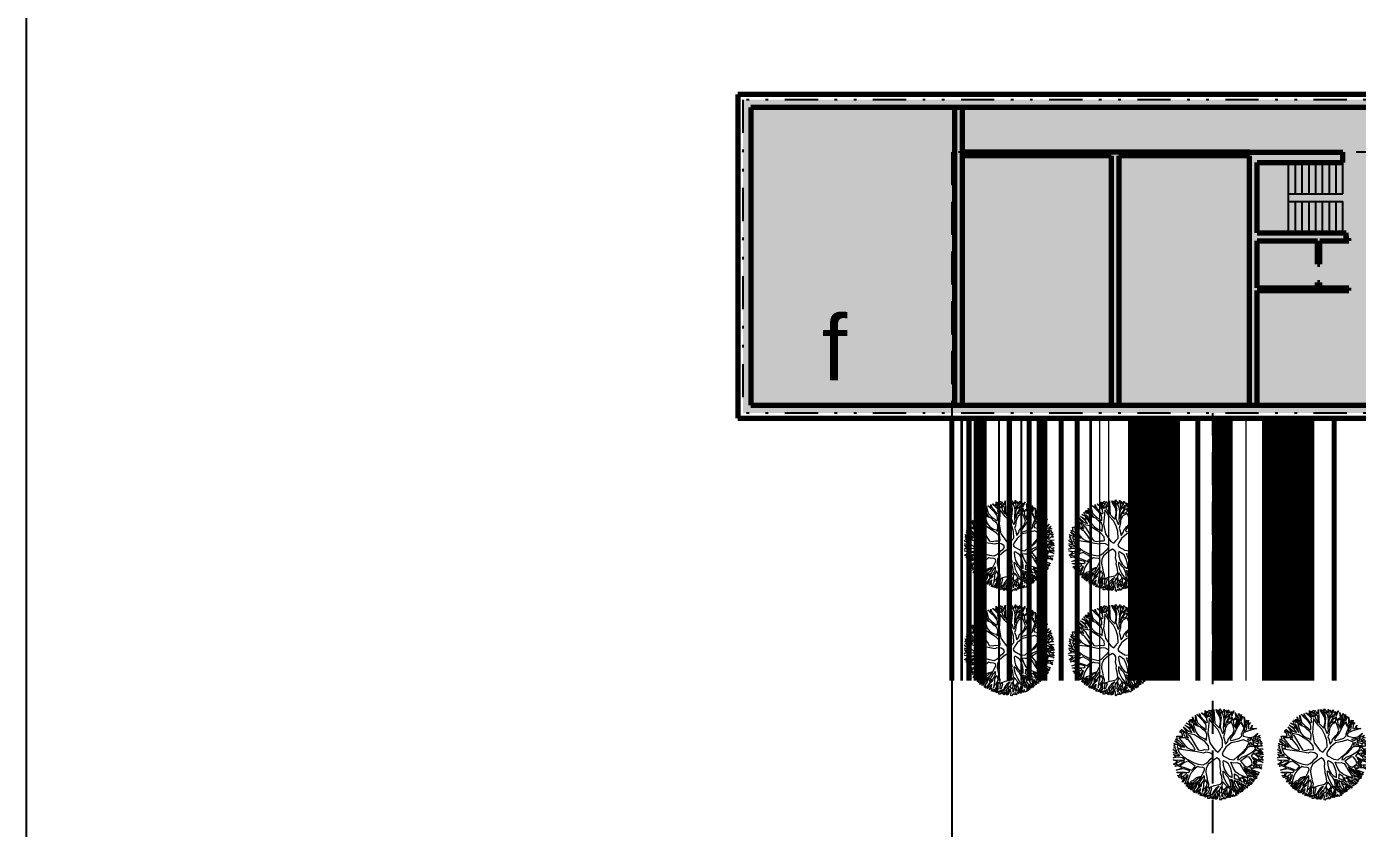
# Model space of a CAD drawing. Header units: metres. Extents: x -664657 to -643449, y -1076720 to -1062383.
# Drawn here: x -643599.4 to -643548.4, y -1071303.1 to -1071272.4 of the extents above; entities that cross this region are included whole.
import ezdxf

# ---------------------------------------------------------------- set-up
doc = ezdxf.new("R2010")
doc.units = ezdxf.units.M
doc.header["$LTSCALE"] = 0.1
doc.linetypes.add('DASHED', pattern=[19.05, 12.7, -6.35])
doc.linetypes.add('DIVIDE', pattern=[31.75, 12.7, -6.35, 0, -6.35, 0, -6.35])
doc.layers.get('0').update_dxf_attribs({"color": 8, "lineweight": 9})
for name, color, linetype in [('AA_THER_KOMUNIKACE', 201, 'Continuous'), ('AA_THER_popis', 6, 'Continuous'), ('AA_THER_slabá', 4, 'Continuous'), ('AA_THER_srafy', 52, 'Continuous'), ('AA_THER_ZELEŇ', 53, 'Continuous'), ('AA_THER_čerchovaná', 84, 'DIVIDE'), ('AA_THER_čárkovaná', 5, 'DASHED')]:
    doc.layers.add(name, color=color, linetype=linetype)
doc.layers.add('AA_THER_silná', color=1, linetype='Continuous', lineweight=70)
doc.layers.add('AA_THER_STAFAZ', color=252, linetype='Continuous', lineweight=0)
doc.styles.get("Standard").update_dxf_attribs({"font": 'arial.ttf', "width": 0.8})

# ---------------------------------------------------------------- blocks, each defined once
blk = doc.blocks.new('A$C0C461CEA')
for p, q in [((-0.108, 0.579), (-0.136, 0.688)), ((-0.136, 0.688), (-0.031, 0.479)), ((-0.062, 0.681), (-0.084, 0.71)), ((-0.084, 0.71), (-0.025, 0.681)), ((0.086, 0.573), (-0.062, 0.681)), ((-0.025, 0.681), (-0.029, 0.73)), ((-0.029, 0.73), (-0.001, 0.656)), ((0.063, 0.606), (-0.009, 0.765)), ((-0.009, 0.765), (0.101, 0.706)), ((0.049, 0.709), (0.1, 0.674)), ((0.071, 0.64), (0.049, 0.709)), ((0.101, 0.706), (0.094, 0.804)), ((0.094, 0.804), (0.195, 0.61)), ((0.1, 0.674), (0.148, 0.626)), ((0.214, 0.725), (0.134, 0.788)), ((0.134, 0.788), (0.212, 0.751)), ((0.191, 0.795), (0.205, 0.826)), ((0.231, 0.749), (0.191, 0.795)), ((0.195, 0.61), (0.214, 0.725)), ((0.205, 0.826), (0.247, 0.779)), ((0.212, 0.751), (0.231, 0.749)), ((0.226, 0.644), (0.236, 0.684)), ((0.236, 0.684), (0.278, 0.625)), ((0.247, 0.779), (0.283, 0.818)), ((0.256, 0.734), (0.28, 0.713)), ((0.257, 0.695), (0.256, 0.734)), ((0.272, 0.676), (0.257, 0.695)), ((0.291, 0.657), (0.272, 0.676)), ((0.283, 0.818), (0.273, 0.766)), ((0.273, 0.766), (0.303, 0.735)), ((0.28, 0.713), (0.29, 0.678)), ((0.29, 0.678), (0.291, 0.657)), ((0.298, 0.594), (0.316, 0.668)), ((0.303, 0.735), (0.335, 0.855)), ((0.316, 0.668), (0.354, 0.641)), ((0.335, 0.855), (0.332, 0.706)), ((0.332, 0.706), (0.398, 0.641)), ((0.448, 0.732), (0.381, 0.832)), ((0.381, 0.832), (0.473, 0.745)), ((0.398, 0.641), (0.448, 0.732)), ((0.471, 0.697), (0.438, 0.663)), ((0.483, 0.777), (0.463, 0.845)), ((0.463, 0.845), (0.503, 0.812)), ((0.482, 0.682), (0.471, 0.697)), ((0.473, 0.745), (0.483, 0.777)), ((0.492, 0.669), (0.482, 0.682)), ((0.49, 0.711), (0.491, 0.762)), ((0.505, 0.682), (0.49, 0.711)), ((0.491, 0.762), (0.519, 0.739)), ((0.503, 0.634), (0.492, 0.669)), ((0.503, 0.812), (0.541, 0.849)), ((0.518, 0.634), (0.505, 0.682)), ((0.519, 0.739), (0.518, 0.634)), ((0.541, 0.849), (0.523, 0.775)), ((0.523, 0.775), (0.552, 0.829)), ((0.544, 0.723), (0.568, 0.689)), ((0.547, 0.66), (0.544, 0.723)), ((0.552, 0.829), (0.55, 0.733)), ((0.55, 0.733), (0.572, 0.716)), ((0.568, 0.689), (0.562, 0.609)), ((0.572, 0.716), (0.592, 0.82)), ((0.592, 0.82), (0.599, 0.69)), ((0.599, 0.69), (0.656, 0.641)), ((0.732, 0.619), (0.623, 0.824)), ((0.623, 0.824), (0.721, 0.691)), ((0.721, 0.691), (0.725, 0.772)), ((0.725, 0.772), (0.739, 0.638)), ((0.739, 0.638), (0.773, 0.691)), ((0.773, 0.691), (0.762, 0.79)), ((0.762, 0.79), (0.78, 0.708)), ((0.78, 0.708), (0.782, 0.71)), ((0.782, 0.71), (0.826, 0.755)), ((0.826, 0.755), (0.807, 0.687)), ((0.807, 0.687), (0.84, 0.599)), ((1.024, 0.679), (0.847, 0.53)), ((0.888, 0.613), (0.897, 0.711)), ((0.897, 0.711), (0.915, 0.627)), ((0.915, 0.627), (1.024, 0.679)), ((-0.436, 0.238), (-0.503, 0.376)), ((-0.503, 0.376), (-0.397, 0.235)), ((-0.394, 0.371), (-0.482, 0.412)), ((-0.482, 0.412), (-0.394, 0.388)), ((-0.394, 0.388), (-0.424, 0.459)), ((-0.424, 0.459), (-0.372, 0.399)), ((-0.256, 0.32), (-0.394, 0.371)), ((-0.386, 0.487), (-0.377, 0.497)), ((-0.28, 0.452), (-0.386, 0.487)), ((-0.377, 0.497), (-0.291, 0.473)), ((-0.372, 0.399), (-0.265, 0.347)), ((-0.291, 0.473), (-0.326, 0.577)), ((-0.326, 0.577), (-0.279, 0.488)), ((-0.256, 0.522), (-0.284, 0.582)), ((-0.284, 0.582), (-0.25, 0.553)), ((-0.209, 0.421), (-0.28, 0.452)), ((-0.279, 0.488), (-0.209, 0.448)), ((-0.265, 0.347), (-0.176, 0.312)), ((-0.207, 0.472), (-0.256, 0.522)), ((-0.25, 0.553), (-0.251, 0.627)), ((-0.251, 0.627), (-0.205, 0.61)), ((-0.215, 0.587), (-0.164, 0.562)), ((-0.208, 0.57), (-0.215, 0.587)), ((-0.212, 0.536), (-0.208, 0.57)), ((-0.186, 0.48), (-0.212, 0.536)), ((-0.209, 0.448), (-0.207, 0.472)), ((-0.194, 0.381), (-0.209, 0.421)), ((-0.205, 0.61), (-0.205, 0.641)), ((-0.205, 0.641), (-0.143, 0.596)), ((-0.162, 0.346), (-0.194, 0.381)), ((-0.163, 0.47), (-0.186, 0.48)), ((-0.176, 0.312), (-0.162, 0.346)), ((-0.164, 0.562), (-0.163, 0.47)), ((-0.157, 0.436), (-0.114, 0.321)), ((-0.081, 0.391), (-0.157, 0.436)), ((-0.143, 0.596), (-0.108, 0.579)), ((-0.134, 0.562), (-0.138, 0.487)), ((-0.138, 0.487), (-0.095, 0.443)), ((-0.111, 0.544), (-0.134, 0.562)), ((-0.084, 0.536), (-0.111, 0.544)), ((-0.095, 0.443), (-0.013, 0.385)), ((-0.05, 0.471), (-0.084, 0.536)), ((0.012, 0.333), (-0.081, 0.391)), ((-0.013, 0.385), (-0.05, 0.471)), ((-0.031, 0.479), (0.019, 0.379)), ((-0.001, 0.656), (0.063, 0.606)), ((0.154, 0.269), (0.012, 0.333)), ((0.019, 0.379), (0.096, 0.349)), ((0.115, 0.58), (0.071, 0.64)), ((0.141, 0.467), (0.086, 0.573)), ((0.096, 0.349), (0.175, 0.322)), ((0.154, 0.458), (0.115, 0.58)), ((0.175, 0.322), (0.141, 0.467)), ((0.148, 0.626), (0.198, 0.54)), ((0.193, 0.345), (0.154, 0.458)), ((0.24, 0.295), (0.193, 0.345)), ((0.198, 0.54), (0.234, 0.438)), ((0.212, 0.581), (0.226, 0.644)), ((0.236, 0.499), (0.212, 0.581)), ((0.234, 0.438), (0.258, 0.367)), ((0.281, 0.388), (0.236, 0.499)), ((0.258, 0.367), (0.296, 0.309)), ((0.278, 0.625), (0.267, 0.543)), ((0.267, 0.543), (0.281, 0.388)), ((0.299, 0.519), (0.298, 0.594)), ((0.359, 0.578), (0.299, 0.519)), ((0.314, 0.414), (0.309, 0.363)), ((0.309, 0.363), (0.334, 0.286)), ((0.318, 0.477), (0.314, 0.414)), ((0.392, 0.572), (0.318, 0.477)), ((0.354, 0.641), (0.373, 0.618)), ((0.373, 0.618), (0.359, 0.578)), ((0.469, 0.501), (0.392, 0.572)), ((0.419, 0.639), (0.417, 0.618)), ((0.417, 0.618), (0.449, 0.568)), ((0.438, 0.663), (0.419, 0.639)), ((0.449, 0.568), (0.492, 0.518)), ((0.532, 0.422), (0.469, 0.501)), ((0.492, 0.518), (0.511, 0.491)), ((0.512, 0.575), (0.503, 0.634)), ((0.511, 0.491), (0.512, 0.575)), ((0.53, 0.531), (0.539, 0.622)), ((0.551, 0.471), (0.53, 0.531)), ((0.54, 0.324), (0.532, 0.422)), ((0.539, 0.622), (0.547, 0.66)), ((0.562, 0.609), (0.551, 0.471)), ((0.571, 0.374), (0.551, 0.283)), ((0.574, 0.456), (0.571, 0.374)), ((0.581, 0.563), (0.574, 0.456)), ((0.6, 0.66), (0.581, 0.563)), ((0.629, 0.644), (0.6, 0.66)), ((0.699, 0.587), (0.629, 0.644)), ((0.656, 0.641), (0.716, 0.594)), ((0.735, 0.569), (0.699, 0.587)), ((0.716, 0.594), (0.732, 0.619)), ((0.731, 0.289), (0.76, 0.363)), ((0.736, 0.502), (0.735, 0.569)), ((0.738, 0.409), (0.736, 0.502)), ((0.76, 0.363), (0.738, 0.409)), ((0.756, 0.617), (0.75, 0.55)), ((0.75, 0.55), (0.759, 0.494)), ((0.785, 0.647), (0.756, 0.617)), ((0.759, 0.494), (0.811, 0.549)), ((0.772, 0.454), (0.768, 0.41)), ((0.768, 0.41), (0.8, 0.37)), ((0.847, 0.53), (0.772, 0.454)), ((0.811, 0.549), (0.785, 0.647)), ((0.8, 0.37), (0.955, 0.401)), ((0.84, 0.599), (0.888, 0.613)), ((0.943, 0.354), (0.922, 0.336)), ((0.922, 0.336), (0.992, 0.342)), ((0.983, 0.384), (0.943, 0.354)), ((0.955, 0.401), (1.039, 0.454)), ((1.022, 0.404), (0.983, 0.384)), ((0.992, 0.342), (1.008, 0.359)), ((1.008, 0.359), (1.022, 0.404)), ((1.039, 0.454), (1.103, 0.589)), ((1.06, 0.421), (1.046, 0.396)), ((1.046, 0.396), (1.046, 0.37)), ((1.046, 0.37), (1.102, 0.394)), ((1.085, 0.438), (1.06, 0.421)), ((1.084, 0.364), (1.065, 0.329)), ((1.065, 0.329), (1.216, 0.353)), ((1.103, 0.589), (1.074, 0.465)), ((1.074, 0.465), (1.137, 0.506)), ((1.151, 0.377), (1.084, 0.364)), ((1.117, 0.447), (1.085, 0.438)), ((1.102, 0.394), (1.117, 0.447)), ((1.157, 0.334), (1.115, 0.327)), ((1.137, 0.506), (1.166, 0.562)), ((1.154, 0.472), (1.142, 0.409)), ((1.142, 0.409), (1.193, 0.416)), ((1.216, 0.393), (1.151, 0.377)), ((1.213, 0.508), (1.154, 0.472)), ((1.223, 0.332), (1.157, 0.334)), ((1.166, 0.562), (1.164, 0.508)), ((1.164, 0.508), (1.213, 0.508)), ((1.193, 0.416), (1.206, 0.47)), ((1.206, 0.47), (1.232, 0.441)), ((1.216, 0.353), (1.216, 0.393)), ((1.221, 0.303), (1.223, 0.332)), ((1.232, 0.441), (1.276, 0.429)), ((1.276, 0.429), (1.239, 0.399)), ((1.239, 0.399), (1.239, 0.378)), ((1.239, 0.378), (1.266, 0.383)), ((1.336, 0.335), (1.265, 0.299)), ((1.266, 0.383), (1.281, 0.398)), ((1.308, 0.383), (1.275, 0.358)), ((1.275, 0.358), (1.336, 0.335)), ((1.281, 0.398), (1.308, 0.383)), ((-0.493, -0.002), (-0.644, 0.041)), ((-0.644, 0.041), (-0.485, 0.03)), ((-0.635, 0.101), (-0.551, 0.117)), ((-0.519, 0.086), (-0.635, 0.101)), ((-0.612, 0.165), (-0.577, 0.172)), ((-0.557, 0.142), (-0.612, 0.165)), ((-0.577, 0.172), (-0.583, 0.229)), ((-0.583, 0.229), (-0.536, 0.174)), ((-0.551, 0.117), (-0.557, 0.142)), ((-0.526, 0.187), (-0.556, 0.247)), ((-0.556, 0.247), (-0.505, 0.187)), ((-0.495, 0.221), (-0.55, 0.309)), ((-0.55, 0.309), (-0.495, 0.256)), ((-0.536, 0.174), (-0.526, 0.187)), ((-0.509, 0.126), (-0.526, 0.126)), ((-0.526, 0.126), (-0.492, 0.08)), ((-0.485, 0.03), (-0.519, 0.086)), ((-0.416, 0.057), (-0.509, 0.126)), ((-0.505, 0.187), (-0.335, 0.163)), ((-0.495, 0.256), (-0.436, 0.238)), ((-0.415, 0.205), (-0.495, 0.221)), ((-0.492, 0.08), (-0.453, 0.038)), ((-0.444, 0.15), (-0.46, 0.141)), ((-0.46, 0.141), (-0.318, -0.013)), ((-0.453, 0.038), (-0.411, 0.003)), ((-0.353, 0.149), (-0.444, 0.15)), ((-0.354, -0.026), (-0.416, 0.057)), ((-0.335, 0.163), (-0.415, 0.205)), ((-0.411, 0.003), (-0.354, -0.026)), ((-0.397, 0.235), (-0.263, 0.181)), ((-0.273, 0.155), (-0.353, 0.149)), ((-0.191, 0.121), (-0.273, 0.155)), ((-0.263, 0.181), (-0.194, 0.167)), ((-0.174, 0.275), (-0.256, 0.32)), ((-0.194, 0.167), (-0.145, 0.146)), ((-0.099, 0.096), (-0.191, 0.121)), ((-0.142, 0.224), (-0.174, 0.275)), ((-0.145, 0.146), (-0.114, 0.159)), ((-0.114, 0.159), (-0.142, 0.224)), ((-0.114, 0.321), (-0.04, 0.095)), ((-0.05, 0.048), (-0.099, 0.096)), ((0, -0.086), (-0.05, 0.048)), ((-0.04, 0.095), (0.101, -0.11)), ((0.266, 0.178), (0.154, 0.269)), ((0.308, 0.222), (0.24, 0.295)), ((0.364, 0.065), (0.266, 0.178)), ((0.296, 0.309), (0.308, 0.222)), ((0.334, 0.286), (0.348, 0.221)), ((0.348, 0.221), (0.354, 0.16)), ((0.354, 0.16), (0.409, 0.103)), ((0.435, -0.079), (0.364, 0.065)), ((0.409, 0.103), (0.439, 0.053)), ((0.439, 0.053), (0.476, 0.01)), ((0.476, 0.01), (0.498, 0.096)), ((0.485, 0.148), (0.513, 0.258)), ((0.498, 0.096), (0.485, 0.148)), ((0.513, 0.258), (0.54, 0.324)), ((0.588, 0.099), (0.514, -0.053)), ((0.534, 0.218), (0.533, 0.155)), ((0.533, 0.155), (0.567, 0.153)), ((0.551, 0.283), (0.534, 0.218)), ((0.567, 0.153), (0.619, 0.192)), ((0.726, 0.197), (0.588, 0.099)), ((0.619, 0.192), (0.694, 0.255)), ((0.694, 0.255), (0.731, 0.289)), ((0.834, 0.289), (0.726, 0.197)), ((0.992, 0.29), (0.834, 0.289)), ((0.934, -0.024), (0.985, 0.138)), ((0.99, 0.078), (0.966, -0.017)), ((0.985, 0.138), (0.99, 0.219)), ((0.99, 0.219), (0.992, 0.29)), ((1.029, 0.181), (0.99, 0.078)), ((1.019, 0.28), (1.014, 0.25)), ((1.014, 0.25), (1.022, 0.223)), ((1.04, 0.305), (1.019, 0.28)), ((1.022, 0.223), (1.057, 0.251)), ((1.054, 0.196), (1.029, 0.181)), ((1.065, 0.28), (1.04, 0.305)), ((1.161, 0.247), (1.054, 0.196)), ((1.057, 0.251), (1.11, 0.266)), ((1.064, -0.035), (1.15, 0.081)), ((1.11, 0.266), (1.065, 0.28)), ((1.115, 0.327), (1.094, 0.318)), ((1.094, 0.318), (1.123, 0.272)), ((1.123, 0.272), (1.221, 0.303)), ((1.15, 0.081), (1.193, 0.151)), ((1.207, 0.21), (1.161, 0.247)), ((1.221, 0.277), (1.173, 0.268)), ((1.173, 0.268), (1.209, 0.239)), ((1.184, 0.044), (1.176, -0.007)), ((1.242, 0.072), (1.184, 0.044)), ((1.201, 0.118), (1.192, 0.06)), ((1.192, 0.06), (1.242, 0.105)), ((1.193, 0.151), (1.207, 0.21)), ((1.249, 0.194), (1.201, 0.132)), ((1.201, 0.132), (1.201, 0.118)), ((1.209, 0.239), (1.221, 0.277)), ((1.265, 0.299), (1.236, 0.242)), ((1.236, 0.242), (1.263, 0.236)), ((1.242, 0.105), (1.277, 0.128)), ((1.297, 0.051), (1.242, 0.072)), ((1.268, 0.179), (1.249, 0.194)), ((1.263, 0.236), (1.379, 0.275)), ((1.314, 0.169), (1.268, 0.179)), ((1.294, 0.108), (1.276, 0.086)), ((1.276, 0.086), (1.305, 0.077)), ((1.277, 0.128), (1.319, 0.158)), ((1.411, 0.18), (1.289, 0.213)), ((1.289, 0.213), (1.317, 0.184)), ((1.327, 0.131), (1.294, 0.108)), ((1.347, 0.037), (1.297, 0.051)), ((1.379, 0.275), (1.301, 0.236)), ((1.301, 0.236), (1.411, 0.18)), ((1.305, 0.077), (1.384, 0.138)), ((1.319, 0.158), (1.314, 0.169)), ((1.317, 0.184), (1.443, 0.155)), ((1.367, 0.149), (1.327, 0.131)), ((1.443, 0.155), (1.34, 0.081)), ((1.34, 0.081), (1.406, 0.061)), ((1.386, 0.006), (1.347, 0.037)), ((1.384, 0.138), (1.367, 0.149)), ((1.367, -0.026), (1.386, 0.006)), ((1.421, 0.016), (1.398, -0.011)), ((1.406, 0.061), (1.454, 0.109)), ((1.495, 0.013), (1.421, 0.016)), ((1.454, 0.109), (1.431, 0.05)), ((1.431, 0.05), (1.495, 0.013)), ((-0.721, -0.288), (-0.583, -0.227)), ((-0.67, -0.354), (-0.721, -0.288)), ((-0.701, -0.157), (-0.672, -0.144)), ((-0.634, -0.167), (-0.701, -0.157)), ((-0.672, -0.144), (-0.697, -0.115)), ((-0.697, -0.115), (-0.649, -0.134)), ((-0.599, -0.118), (-0.687, -0.081)), ((-0.687, -0.081), (-0.582, -0.108)), ((-0.508, -0.101), (-0.659, -0.004)), ((-0.659, -0.004), (-0.5, -0.057)), ((-0.49, -0.229), (-0.658, -0.302)), ((-0.658, -0.302), (-0.588, -0.343)), ((-0.649, -0.134), (-0.599, -0.118)), ((-0.583, -0.227), (-0.634, -0.167)), ((-0.561, -0.129), (-0.611, -0.142)), ((-0.611, -0.142), (-0.575, -0.175)), ((-0.582, -0.108), (-0.544, -0.105)), ((-0.575, -0.175), (-0.552, -0.204)), ((-0.519, -0.137), (-0.561, -0.129)), ((-0.552, -0.204), (-0.506, -0.197)), ((-0.544, -0.105), (-0.508, -0.101)), ((-0.491, -0.179), (-0.519, -0.137)), ((-0.506, -0.197), (-0.448, -0.22)), ((-0.5, -0.057), (-0.412, -0.054)), ((-0.412, -0.054), (-0.493, -0.002)), ((-0.33, -0.078), (-0.491, -0.12)), ((-0.491, -0.12), (-0.481, -0.145)), ((-0.444, -0.203), (-0.491, -0.179)), ((-0.465, -0.267), (-0.49, -0.229)), ((-0.481, -0.145), (-0.435, -0.149)), ((-0.431, -0.251), (-0.465, -0.267)), ((-0.448, -0.22), (-0.444, -0.203)), ((-0.435, -0.149), (-0.35, -0.207)), ((-0.402, -0.266), (-0.431, -0.251)), ((-0.281, -0.328), (-0.402, -0.266)), ((-0.35, -0.207), (-0.2, -0.314)), ((-0.208, -0.104), (-0.33, -0.078)), ((-0.318, -0.013), (-0.221, -0.06)), ((-0.167, -0.411), (-0.281, -0.328)), ((-0.221, -0.06), (-0.118, -0.072)), ((-0.023, -0.134), (-0.208, -0.104)), ((-0.2, -0.314), (-0.141, -0.358)), ((-0.118, -0.072), (-0.051, -0.067)), ((-0.051, -0.067), (0, -0.086)), ((-0.025, -0.371), (0.046, -0.318)), ((0.101, -0.19), (-0.023, -0.134)), ((0.046, -0.318), (0.128, -0.29)), ((0.101, -0.11), (0.215, -0.18)), ((0.147, -0.271), (0.101, -0.19)), ((0.128, -0.29), (0.147, -0.271)), ((0.215, -0.18), (0.302, -0.23)), ((0.302, -0.23), (0.386, -0.241)), ((0.386, -0.241), (0.412, -0.157)), ((0.412, -0.132), (0.435, -0.079)), ((0.412, -0.157), (0.412, -0.132)), ((0.514, -0.053), (0.492, -0.182)), ((0.492, -0.182), (0.493, -0.246)), ((0.493, -0.246), (0.533, -0.274)), ((0.533, -0.274), (0.71, -0.29)), ((0.71, -0.29), (0.814, -0.262)), ((0.773, -0.347), (0.846, -0.329)), ((0.814, -0.262), (0.864, -0.159)), ((0.846, -0.329), (0.914, -0.295)), ((0.864, -0.159), (0.934, -0.024)), ((0.908, -0.119), (0.897, -0.15)), ((0.897, -0.15), (0.901, -0.228)), ((0.901, -0.228), (0.946, -0.198)), ((0.966, -0.017), (0.908, -0.119)), ((0.914, -0.295), (0.987, -0.292)), ((0.946, -0.198), (0.973, -0.127)), ((0.973, -0.127), (1.064, -0.035)), ((1.009, -0.187), (0.98, -0.225)), ((0.98, -0.225), (1.12, -0.297)), ((0.987, -0.292), (1.076, -0.35)), ((1.026, -0.151), (1.009, -0.187)), ((1.084, -0.067), (1.026, -0.151)), ((1.138, -0.047), (1.084, -0.067)), ((1.12, -0.297), (1.208, -0.294)), ((1.322, -0.346), (1.122, -0.328)), ((1.122, -0.328), (1.314, -0.377)), ((1.225, -0.095), (1.138, -0.047)), ((1.176, -0.007), (1.277, -0.02)), ((1.208, -0.294), (1.276, -0.187)), ((1.271, -0.153), (1.225, -0.095)), ((1.231, -0.04), (1.321, -0.091)), ((1.289, -0.041), (1.231, -0.04)), ((1.287, -0.212), (1.256, -0.26)), ((1.256, -0.26), (1.262, -0.288)), ((1.262, -0.288), (1.356, -0.236)), ((1.276, -0.187), (1.271, -0.153)), ((1.277, -0.02), (1.367, -0.026)), ((1.324, -0.116), (1.277, -0.096)), ((1.277, -0.096), (1.303, -0.157)), ((1.318, -0.192), (1.287, -0.212)), ((1.346, -0.047), (1.289, -0.041)), ((1.394, -0.229), (1.298, -0.308)), ((1.298, -0.308), (1.389, -0.301)), ((1.303, -0.157), (1.324, -0.116)), ((1.356, -0.236), (1.318, -0.192)), ((1.321, -0.091), (1.346, -0.047)), ((1.347, -0.14), (1.333, -0.161)), ((1.333, -0.161), (1.36, -0.194)), ((1.439, -0.334), (1.334, -0.329)), ((1.334, -0.329), (1.521, -0.375)), ((1.374, -0.053), (1.346, -0.093)), ((1.346, -0.093), (1.374, -0.091)), ((1.368, -0.148), (1.347, -0.14)), ((1.374, -0.091), (1.353, -0.129)), ((1.353, -0.129), (1.41, -0.147)), ((1.36, -0.194), (1.389, -0.194)), ((1.4, -0.166), (1.368, -0.148)), ((1.514, -0.029), (1.374, -0.053)), ((1.389, -0.194), (1.421, -0.179)), ((1.389, -0.301), (1.527, -0.295)), ((1.476, -0.191), (1.394, -0.229)), ((1.398, -0.011), (1.514, -0.029)), ((1.421, -0.179), (1.4, -0.166)), ((1.41, -0.147), (1.519, -0.094)), ((1.519, -0.094), (1.431, -0.145)), ((1.431, -0.145), (1.486, -0.17)), ((1.541, -0.201), (1.476, -0.191)), ((1.486, -0.17), (1.527, -0.148)), ((1.527, -0.295), (1.496, -0.321)), ((1.496, -0.321), (1.528, -0.358)), ((1.527, -0.148), (1.511, -0.184)), ((1.511, -0.184), (1.541, -0.201)), ((-0.722, -0.374), (-0.67, -0.354)), ((-0.605, -0.381), (-0.722, -0.374)), ((-0.671, -0.512), (-0.715, -0.477)), ((-0.715, -0.477), (-0.643, -0.483)), ((-0.705, -0.422), (-0.705, -0.403)), ((-0.705, -0.403), (-0.475, -0.468)), ((-0.602, -0.457), (-0.705, -0.422)), ((-0.697, -0.539), (-0.671, -0.512)), ((-0.651, -0.541), (-0.697, -0.539)), ((-0.537, -0.67), (-0.676, -0.63)), ((-0.676, -0.63), (-0.569, -0.633)), ((-0.67, -0.585), (-0.643, -0.564)), ((-0.628, -0.583), (-0.67, -0.585)), ((-0.643, -0.564), (-0.651, -0.541)), ((-0.643, -0.483), (-0.602, -0.457)), ((-0.569, -0.633), (-0.628, -0.583)), ((-0.562, -0.478), (-0.608, -0.497)), ((-0.608, -0.497), (-0.603, -0.545)), ((-0.429, -0.459), (-0.605, -0.381)), ((-0.603, -0.545), (-0.555, -0.54)), ((-0.588, -0.343), (-0.459, -0.411)), ((-0.569, -0.566), (-0.571, -0.578)), ((-0.571, -0.578), (-0.503, -0.638)), ((-0.439, -0.537), (-0.569, -0.566)), ((-0.528, -0.49), (-0.562, -0.478)), ((-0.555, -0.54), (-0.523, -0.534)), ((-0.5, -0.512), (-0.528, -0.49)), ((-0.523, -0.534), (-0.5, -0.512)), ((-0.503, -0.638), (-0.373, -0.687)), ((-0.475, -0.468), (-0.429, -0.459)), ((-0.459, -0.411), (-0.383, -0.446)), ((-0.274, -0.489), (-0.439, -0.537)), ((-0.383, -0.446), (-0.284, -0.456)), ((-0.284, -0.456), (-0.182, -0.436)), ((-0.099, -0.448), (-0.274, -0.489)), ((-0.182, -0.436), (-0.167, -0.411)), ((-0.141, -0.358), (-0.098, -0.387)), ((0.06, -0.41), (-0.099, -0.448)), ((-0.098, -0.387), (-0.025, -0.371)), ((0.101, -0.37), (0.06, -0.41)), ((0.202, -0.337), (0.101, -0.37)), ((0.165, -0.682), (0.215, -0.623)), ((0.284, -0.347), (0.202, -0.337)), ((0.215, -0.623), (0.252, -0.551)), ((0.252, -0.551), (0.271, -0.484)), ((0.271, -0.484), (0.295, -0.448)), ((0.276, -0.629), (0.273, -0.73)), ((0.309, -0.559), (0.276, -0.629)), ((0.301, -0.364), (0.284, -0.347)), ((0.295, -0.448), (0.313, -0.389)), ((0.313, -0.389), (0.301, -0.364)), ((0.348, -0.481), (0.309, -0.559)), ((0.414, -0.386), (0.348, -0.481)), ((0.482, -0.404), (0.414, -0.386)), ((0.518, -0.429), (0.482, -0.404)), ((0.544, -0.477), (0.518, -0.429)), ((0.574, -0.561), (0.544, -0.477)), ((0.627, -0.632), (0.574, -0.561)), ((0.601, -0.382), (0.587, -0.408)), ((0.587, -0.408), (0.628, -0.487)), ((0.66, -0.39), (0.601, -0.382)), ((0.648, -0.697), (0.627, -0.632)), ((0.628, -0.487), (0.7, -0.576)), ((0.74, -0.406), (0.66, -0.39)), ((0.68, -0.635), (0.71, -0.698)), ((0.723, -0.641), (0.68, -0.635)), ((0.7, -0.576), (0.793, -0.643)), ((0.755, -0.654), (0.723, -0.641)), ((0.768, -0.431), (0.74, -0.406)), ((0.793, -0.687), (0.755, -0.654)), ((0.831, -0.489), (0.768, -0.431)), ((0.833, -0.407), (0.773, -0.347)), ((0.793, -0.643), (0.86, -0.669)), ((0.885, -0.552), (0.831, -0.489)), ((0.896, -0.469), (0.833, -0.407)), ((0.927, -0.618), (0.885, -0.552)), ((0.987, -0.527), (0.896, -0.469)), ((0.953, -0.683), (0.927, -0.618)), ((0.973, -0.572), (1.072, -0.589)), ((0.997, -0.622), (0.973, -0.572)), ((1.063, -0.541), (0.987, -0.527)), ((1.018, -0.681), (0.997, -0.622)), ((1.084, -0.55), (1.063, -0.541)), ((1.072, -0.589), (1.119, -0.642)), ((1.076, -0.35), (1.146, -0.402)), ((1.24, -0.542), (1.084, -0.55)), ((1.119, -0.642), (1.171, -0.679)), ((1.135, -0.61), (1.181, -0.601)), ((1.169, -0.658), (1.135, -0.61)), ((1.146, -0.366), (1.331, -0.398)), ((1.205, -0.406), (1.146, -0.366)), ((1.146, -0.402), (1.247, -0.462)), ((1.218, -0.683), (1.169, -0.658)), ((1.271, -0.556), (1.173, -0.572)), ((1.173, -0.572), (1.345, -0.623)), ((1.181, -0.601), (1.228, -0.603)), ((1.293, -0.438), (1.205, -0.406)), ((1.228, -0.603), (1.262, -0.674)), ((1.328, -0.531), (1.24, -0.542)), ((1.247, -0.462), (1.328, -0.531)), ((1.339, -0.652), (1.266, -0.621)), ((1.266, -0.621), (1.279, -0.67)), ((1.32, -0.545), (1.271, -0.556)), ((1.35, -0.423), (1.293, -0.438)), ((1.308, -0.455), (1.382, -0.454)), ((1.323, -0.478), (1.308, -0.455)), ((1.314, -0.377), (1.526, -0.421)), ((1.362, -0.62), (1.32, -0.545)), ((1.436, -0.382), (1.322, -0.346)), ((1.367, -0.498), (1.323, -0.478)), ((1.331, -0.398), (1.35, -0.423)), ((1.367, -0.69), (1.339, -0.652)), ((1.345, -0.623), (1.362, -0.62)), ((1.492, -0.575), (1.361, -0.539)), ((1.361, -0.539), (1.376, -0.585)), ((1.404, -0.631), (1.364, -0.641)), ((1.364, -0.641), (1.432, -0.706)), ((1.403, -0.475), (1.367, -0.498)), ((1.526, -0.421), (1.375, -0.412)), ((1.375, -0.412), (1.53, -0.449)), ((1.376, -0.585), (1.48, -0.613)), ((1.382, -0.454), (1.403, -0.475)), ((1.434, -0.521), (1.395, -0.521)), ((1.395, -0.521), (1.492, -0.575)), ((1.457, -0.664), (1.404, -0.631)), ((1.53, -0.449), (1.415, -0.452)), ((1.415, -0.452), (1.445, -0.477)), ((1.485, -0.543), (1.434, -0.521)), ((1.521, -0.375), (1.436, -0.382)), ((1.513, -0.369), (1.439, -0.334)), ((1.461, -0.634), (1.444, -0.636)), ((1.444, -0.636), (1.457, -0.664)), ((1.445, -0.477), (1.505, -0.474)), ((1.48, -0.613), (1.461, -0.634)), ((1.505, -0.474), (1.477, -0.522)), ((1.477, -0.522), (1.485, -0.543)), ((1.528, -0.358), (1.513, -0.369)), ((-0.639, -0.698), (-0.537, -0.67)), ((-0.507, -0.691), (-0.639, -0.698)), ((-0.54, -0.767), (-0.622, -0.732)), ((-0.622, -0.732), (-0.532, -0.735)), ((-0.483, -0.76), (-0.59, -0.822)), ((-0.59, -0.822), (-0.54, -0.767)), ((-0.568, -0.862), (-0.416, -0.81)), ((-0.457, -0.859), (-0.568, -0.862)), ((-0.532, -0.735), (-0.456, -0.699)), ((-0.519, -0.958), (-0.457, -0.859)), ((-0.458, -0.964), (-0.519, -0.958)), ((-0.456, -0.699), (-0.507, -0.691)), ((-0.374, -0.724), (-0.483, -0.76)), ((-0.463, -0.909), (-0.469, -0.936)), ((-0.469, -0.936), (-0.415, -0.93)), ((-0.446, -0.892), (-0.463, -0.909)), ((-0.456, -0.999), (-0.458, -0.964)), ((-0.402, -0.959), (-0.456, -0.999)), ((-0.388, -0.824), (-0.446, -0.892)), ((-0.416, -0.81), (-0.302, -0.746)), ((-0.415, -0.93), (-0.381, -0.913)), ((-0.275, -0.955), (-0.402, -0.959)), ((-0.396, -1.075), (-0.275, -0.955)), ((-0.237, -0.968), (-0.396, -1.075)), ((-0.329, -0.8), (-0.388, -0.824)), ((-0.381, -0.913), (-0.335, -0.847)), ((-0.302, -0.746), (-0.374, -0.724)), ((-0.373, -0.687), (-0.256, -0.714)), ((-0.322, -0.887), (-0.355, -0.942)), ((-0.355, -0.942), (-0.206, -0.924)), ((-0.335, -0.847), (-0.287, -0.798)), ((-0.287, -0.798), (-0.329, -0.8)), ((-0.283, -0.813), (-0.322, -0.887)), ((-0.221, -0.753), (-0.283, -0.813)), ((-0.256, -0.714), (-0.076, -0.727)), ((-0.105, -0.95), (-0.237, -0.968)), ((-0.092, -0.771), (-0.221, -0.753)), ((-0.206, -0.924), (-0.095, -0.918)), ((-0.078, -0.962), (-0.105, -0.95)), ((-0.102, -1.004), (-0.078, -0.962)), ((-0.095, -0.918), (-0.04, -0.918)), ((-0.004, -0.791), (-0.092, -0.771)), ((-0.076, -0.727), (0.048, -0.713)), ((-0.04, -0.918), (-0.024, -0.869)), ((-0.027, -0.987), (-0.034, -1.08)), ((0.014, -0.86), (-0.027, -0.987)), ((-0.024, -0.869), (-0.002, -0.812)), ((-0.002, -0.812), (-0.004, -0.791)), ((0.055, -0.78), (0.014, -0.86)), ((0.048, -0.713), (0.165, -0.682)), ((0.103, -0.771), (0.055, -0.78)), ((0.185, -0.745), (0.103, -0.771)), ((0.142, -1.04), (0.206, -0.982)), ((0.246, -0.974), (0.184, -1.043)), ((0.227, -0.745), (0.185, -0.745)), ((0.206, -0.982), (0.243, -0.953)), ((0.25, -0.786), (0.227, -0.745)), ((0.23, -1.077), (0.246, -0.974)), ((0.243, -0.953), (0.249, -0.862)), ((0.249, -0.862), (0.25, -0.786)), ((0.273, -0.73), (0.303, -0.824)), ((0.292, -0.925), (0.277, -0.999)), ((0.309, -0.927), (0.292, -0.925)), ((0.303, -0.824), (0.376, -0.924)), ((0.33, -0.981), (0.309, -0.927)), ((0.333, -1.053), (0.33, -0.981)), ((0.376, -0.924), (0.427, -1.003)), ((0.706, -0.765), (0.648, -0.697)), ((0.693, -0.999), (0.75, -0.958)), ((0.766, -0.864), (0.706, -0.765)), ((0.71, -0.698), (0.771, -0.775)), ((0.75, -0.958), (0.766, -0.918)), ((0.766, -0.918), (0.766, -0.864)), ((0.771, -0.775), (0.873, -0.86)), ((0.789, -0.874), (0.884, -0.921)), ((0.804, -0.903), (0.789, -0.874)), ((0.861, -0.713), (0.793, -0.687)), ((0.793, -1.031), (0.796, -0.994)), ((0.796, -0.994), (0.85, -1.098)), ((0.804, -0.956), (0.804, -0.903)), ((0.813, -0.977), (0.804, -0.956)), ((0.841, -1.024), (0.813, -0.977)), ((0.86, -0.669), (0.919, -0.683)), ((0.923, -0.765), (0.861, -0.713)), ((0.873, -0.86), (0.932, -0.9)), ((0.884, -0.921), (0.914, -0.946)), ((0.914, -0.946), (0.914, -0.998)), ((0.919, -0.683), (0.953, -0.683)), ((0.975, -0.826), (0.923, -0.765)), ((0.932, -0.9), (0.98, -0.916)), ((0.939, -0.942), (0.95, -1.023)), ((0.95, -0.942), (0.939, -0.942)), ((0.943, -0.738), (0.987, -0.729)), ((0.979, -0.769), (0.943, -0.738)), ((1.04, -0.98), (0.95, -0.942)), ((1.031, -0.928), (0.975, -0.826)), ((1.005, -0.804), (0.979, -0.769)), ((0.98, -0.916), (1.029, -0.945)), ((0.987, -0.729), (1.026, -0.796)), ((1.045, -0.869), (1.005, -0.804)), ((1.087, -0.68), (1.018, -0.681)), ((1.026, -0.796), (1.051, -0.84)), ((1.029, -0.945), (1.031, -0.928)), ((1.032, -1.052), (1.04, -0.98)), ((1.033, -0.716), (1.053, -0.774)), ((1.078, -0.743), (1.033, -0.716)), ((1.075, -0.925), (1.045, -0.869)), ((1.05, -0.921), (1.086, -0.98)), ((1.051, -0.97), (1.05, -0.921)), ((1.051, -0.84), (1.075, -0.882)), ((1.086, -0.98), (1.051, -0.97)), ((1.053, -0.774), (1.127, -0.856)), ((1.075, -0.882), (1.075, -0.925)), ((1.111, -0.744), (1.078, -0.743)), ((1.259, -1.006), (1.085, -0.865)), ((1.085, -0.865), (1.242, -1.046)), ((1.171, -0.679), (1.087, -0.68)), ((1.098, -0.94), (1.107, -0.921)), ((1.105, -0.963), (1.098, -0.94)), ((1.099, -0.713), (1.174, -0.717)), ((1.139, -0.759), (1.099, -0.713)), ((1.156, -0.996), (1.105, -0.963)), ((1.107, -0.921), (1.156, -0.965)), ((1.151, -0.786), (1.111, -0.744)), ((1.127, -0.856), (1.163, -0.878)), ((1.193, -0.78), (1.139, -0.759)), ((1.217, -0.83), (1.151, -0.786)), ((1.156, -0.965), (1.156, -0.996)), ((1.163, -0.878), (1.239, -0.897)), ((1.174, -0.717), (1.193, -0.78)), ((1.242, -1.046), (1.185, -0.992)), ((1.185, -0.992), (1.213, -1.063)), ((1.249, -0.922), (1.189, -0.924)), ((1.189, -0.924), (1.265, -0.987)), ((1.239, -0.897), (1.217, -0.83)), ((1.262, -0.674), (1.218, -0.683)), ((1.22, -0.716), (1.225, -0.775)), ((1.246, -0.741), (1.22, -0.716)), ((1.225, -0.775), (1.289, -0.835)), ((1.293, -0.863), (1.24, -0.831)), ((1.24, -0.831), (1.264, -0.903)), ((1.269, -0.792), (1.246, -0.741)), ((1.281, -0.953), (1.249, -0.922)), ((1.265, -0.987), (1.259, -1.006)), ((1.264, -0.903), (1.302, -0.93)), ((1.292, -0.73), (1.269, -0.733)), ((1.269, -0.733), (1.293, -0.833)), ((1.289, -0.835), (1.269, -0.792)), ((1.279, -0.67), (1.304, -0.696)), ((1.302, -0.93), (1.281, -0.953)), ((1.314, -0.791), (1.292, -0.73)), ((1.293, -0.833), (1.345, -0.856)), ((1.327, -0.913), (1.293, -0.863)), ((1.304, -0.696), (1.367, -0.69)), ((1.366, -0.826), (1.314, -0.791)), ((1.345, -0.856), (1.318, -0.856)), ((1.318, -0.856), (1.327, -0.913)), ((1.351, -0.74), (1.321, -0.736)), ((1.321, -0.736), (1.366, -0.826)), ((1.406, -0.775), (1.351, -0.74)), ((1.432, -0.706), (1.386, -0.715)), ((1.386, -0.715), (1.406, -0.775)), ((-0.36, -1.114), (-0.235, -1.047)), ((-0.351, -1.121), (-0.36, -1.114)), ((-0.255, -1.094), (-0.351, -1.121)), ((-0.305, -1.172), (-0.267, -1.159)), ((-0.305, -1.187), (-0.305, -1.172)), ((-0.273, -1.193), (-0.305, -1.187)), ((-0.254, -1.22), (-0.273, -1.193)), ((-0.267, -1.159), (-0.255, -1.094)), ((-0.227, -1.182), (-0.254, -1.22)), ((-0.242, -1.119), (-0.248, -1.151)), ((-0.248, -1.151), (-0.172, -1.146)), ((-0.222, -1.071), (-0.242, -1.119)), ((-0.235, -1.047), (-0.102, -1.004)), ((-0.189, -1.184), (-0.227, -1.182)), ((-0.142, -1.045), (-0.222, -1.071)), ((-0.141, -1.15), (-0.193, -1.224)), ((-0.193, -1.224), (-0.189, -1.184)), ((-0.172, -1.146), (-0.16, -1.106)), ((-0.16, -1.106), (-0.125, -1.059)), ((-0.146, -1.278), (-0.141, -1.15)), ((-0.125, -1.278), (-0.146, -1.278)), ((-0.125, -1.059), (-0.142, -1.045)), ((-0.109, -1.185), (-0.125, -1.278)), ((-0.098, -1.074), (-0.109, -1.185)), ((-0.075, -1.069), (-0.098, -1.074)), ((-0.066, -1.3), (-0.075, -1.069)), ((-0.041, -1.296), (-0.066, -1.3)), ((-0.029, -1.216), (-0.041, -1.296)), ((-0.034, -1.08), (-0.027, -1.189)), ((-0.006, -1.273), (-0.029, -1.216)), ((-0.027, -1.189), (0.003, -1.241)), ((-0.005, -1.34), (-0.006, -1.273)), ((0.016, -1.281), (-0.005, -1.34)), ((0.003, -1.241), (0.022, -1.26)), ((0.029, -1.341), (0.016, -1.281)), ((0.022, -1.26), (0.051, -1.215)), ((0.051, -1.215), (0.056, -1.171)), ((0.053, -1.265), (0.052, -1.345)), ((0.097, -1.194), (0.053, -1.265)), ((0.056, -1.171), (0.102, -1.129)), ((0.072, -1.268), (0.097, -1.194)), ((0.075, -1.366), (0.072, -1.268)), ((0.102, -1.252), (0.094, -1.366)), ((0.102, -1.129), (0.142, -1.04)), ((0.122, -1.171), (0.102, -1.252)), ((0.184, -1.043), (0.122, -1.171)), ((0.128, -1.374), (0.143, -1.221)), ((0.143, -1.221), (0.197, -1.113)), ((0.183, -1.225), (0.149, -1.374)), ((0.207, -1.153), (0.183, -1.225)), ((0.197, -1.113), (0.23, -1.077)), ((0.2, -1.386), (0.217, -1.3)), ((0.232, -1.127), (0.207, -1.153)), ((0.217, -1.3), (0.228, -1.245)), ((0.219, -1.203), (0.227, -1.18)), ((0.228, -1.245), (0.219, -1.203)), ((0.227, -1.18), (0.232, -1.127)), ((0.264, -1.085), (0.258, -1.15)), ((0.258, -1.15), (0.261, -1.188)), ((0.261, -1.188), (0.267, -1.213)), ((0.264, -1.316), (0.263, -1.398)), ((0.277, -0.999), (0.264, -1.085)), ((0.284, -1.234), (0.264, -1.316)), ((0.267, -1.213), (0.294, -1.15)), ((0.279, -1.392), (0.297, -1.24)), ((0.325, -1.162), (0.284, -1.234)), ((0.294, -1.15), (0.321, -1.112)), ((0.347, -1.25), (0.294, -1.391)), ((0.297, -1.24), (0.34, -1.156)), ((0.321, -1.112), (0.333, -1.053)), ((0.34, -1.156), (0.325, -1.162)), ((0.338, -1.397), (0.36, -1.309)), ((0.36, -1.309), (0.347, -1.25)), ((0.374, -0.999), (0.362, -1.036)), ((0.362, -1.036), (0.365, -1.114)), ((0.365, -1.114), (0.382, -1.166)), ((0.41, -1.033), (0.374, -0.999)), ((0.382, -1.166), (0.395, -1.216)), ((0.395, -1.216), (0.4, -1.254)), ((0.4, -1.254), (0.409, -1.275)), ((0.409, -1.275), (0.423, -1.315)), ((0.444, -1.071), (0.41, -1.033)), ((0.418, -1.245), (0.443, -1.184)), ((0.423, -1.315), (0.418, -1.245)), ((0.427, -1.003), (0.48, -1.062)), ((0.443, -1.184), (0.457, -1.127)), ((0.457, -1.127), (0.444, -1.071)), ((0.48, -1.148), (0.458, -1.192)), ((0.458, -1.192), (0.465, -1.255)), ((0.486, -1.253), (0.46, -1.398)), ((0.465, -1.255), (0.5, -1.209)), ((0.48, -1.062), (0.512, -1.16)), ((0.5, -1.209), (0.48, -1.148)), ((0.482, -1.299), (0.513, -1.24)), ((0.493, -1.337), (0.482, -1.299)), ((0.513, -1.215), (0.486, -1.253)), ((0.539, -1.269), (0.494, -1.396)), ((0.512, -1.16), (0.558, -1.109)), ((0.513, -1.24), (0.513, -1.215)), ((0.527, -1.399), (0.541, -1.319)), ((0.564, -1.133), (0.538, -1.164)), ((0.538, -1.164), (0.551, -1.2)), ((0.541, -1.319), (0.539, -1.269)), ((0.551, -1.2), (0.555, -1.234)), ((0.555, -1.234), (0.577, -1.28)), ((0.558, -1.109), (0.631, -1.046)), ((0.596, -1.13), (0.564, -1.133)), ((0.577, -1.28), (0.61, -1.247)), ((0.603, -1.193), (0.596, -1.13)), ((0.598, -1.319), (0.639, -1.264)), ((0.628, -1.352), (0.598, -1.319)), ((0.61, -1.247), (0.603, -1.193)), ((0.639, -1.264), (0.628, -1.352)), ((0.631, -1.046), (0.693, -0.999)), ((0.692, -1.098), (0.664, -1.19)), ((0.664, -1.19), (0.665, -1.262)), ((0.665, -1.262), (0.678, -1.314)), ((0.678, -1.314), (0.695, -1.358)), ((0.746, -1.013), (0.692, -1.098)), ((0.695, -1.217), (0.726, -1.131)), ((0.724, -1.278), (0.695, -1.217)), ((0.72, -1.371), (0.724, -1.278)), ((0.726, -1.085), (0.746, -1.013)), ((0.726, -1.131), (0.726, -1.085)), ((0.751, -1.301), (0.737, -1.372)), ((0.745, -1.173), (0.74, -1.228)), ((0.74, -1.228), (0.746, -1.259)), ((0.766, -1.11), (0.745, -1.173)), ((0.746, -1.259), (0.797, -1.349)), ((0.797, -1.349), (0.751, -1.301)), ((0.77, -1.152), (0.766, -1.11)), ((0.794, -1.206), (0.77, -1.152)), ((0.79, -1.059), (0.793, -1.031)), ((0.802, -1.122), (0.79, -1.059)), ((0.797, -1.267), (0.794, -1.206)), ((0.81, -1.334), (0.797, -1.267)), ((0.821, -1.155), (0.802, -1.122)), ((0.825, -1.323), (0.81, -1.334)), ((0.873, -1.249), (0.817, -1.181)), ((0.817, -1.181), (0.817, -1.235)), ((0.817, -1.235), (0.825, -1.323)), ((0.854, -1.157), (0.821, -1.155)), ((0.885, -1.058), (0.841, -1.024)), ((0.85, -1.098), (0.854, -1.157)), ((0.894, -1.316), (0.873, -1.249)), ((0.88, -1.134), (0.881, -1.188)), ((0.924, -1.173), (0.88, -1.134)), ((0.881, -1.188), (0.919, -1.222)), ((0.914, -0.998), (0.885, -1.058)), ((0.913, -1.32), (0.894, -1.316)), ((0.903, -1.11), (0.906, -1.064)), ((0.924, -1.139), (0.903, -1.11)), ((0.906, -1.064), (0.934, -1.03)), ((0.929, -1.257), (0.913, -1.32)), ((0.919, -1.222), (0.924, -1.173)), ((0.939, -1.127), (0.924, -1.139)), ((0.967, -1.269), (0.929, -1.257)), ((0.934, -1.03), (0.94, -1.076)), ((0.94, -1.076), (0.939, -1.127)), ((0.949, -1.154), (0.955, -1.101)), ((0.985, -1.168), (0.949, -1.154)), ((0.95, -1.023), (1.001, -1.095)), ((0.955, -1.101), (0.983, -1.126)), ((1.007, -1.252), (0.962, -1.21)), ((0.962, -1.21), (0.967, -1.269)), ((0.983, -1.126), (0.985, -1.168)), ((1.001, -1.095), (1.036, -1.157)), ((1.044, -1.201), (1.006, -1.17)), ((1.006, -1.17), (1.011, -1.208)), ((1.015, -1.233), (1.007, -1.252)), ((1.011, -1.208), (1.015, -1.233)), ((1.059, -1.178), (1.032, -1.052)), ((1.036, -1.157), (1.049, -1.184)), ((1.049, -1.184), (1.044, -1.201)), ((1.059, -1.012), (1.058, -1.092)), ((1.058, -1.092), (1.075, -1.163)), ((1.08, -1.009), (1.059, -1.012)), ((1.075, -1.163), (1.059, -1.178)), ((1.097, -1.037), (1.08, -1.009)), ((1.085, -1.069), (1.097, -1.037)), ((1.092, -1.167), (1.085, -1.069)), ((1.103, -1.165), (1.092, -1.167)), ((1.115, -1.083), (1.103, -1.165)), ((1.155, -1.127), (1.115, -1.083)), ((1.192, -1.097), (1.14, -1.053)), ((1.14, -1.053), (1.155, -1.127)), ((1.213, -1.063), (1.192, -1.097)), ((0.052, -1.345), (0.029, -1.341)), ((0.094, -1.366), (0.075, -1.366)), ((0.149, -1.374), (0.128, -1.374)), ((0.206, -1.388), (0.2, -1.386)), ((0.229, -1.342), (0.206, -1.388)), ((0.233, -1.402), (0.229, -1.342)), ((0.263, -1.398), (0.233, -1.402)), ((0.294, -1.391), (0.279, -1.392)), ((0.355, -1.395), (0.338, -1.397)), ((0.377, -1.342), (0.355, -1.395)), ((0.403, -1.357), (0.377, -1.342)), ((0.406, -1.411), (0.403, -1.357)), ((0.432, -1.344), (0.406, -1.411)), ((0.42, -1.407), (0.432, -1.344)), ((0.46, -1.398), (0.42, -1.407)), ((0.477, -1.394), (0.493, -1.337)), ((0.494, -1.396), (0.477, -1.394)), ((0.544, -1.397), (0.527, -1.399)), ((0.583, -1.338), (0.544, -1.397)), ((0.607, -1.407), (0.583, -1.338)), ((0.637, -1.397), (0.607, -1.407)), ((0.65, -1.333), (0.637, -1.397)), ((0.687, -1.373), (0.65, -1.333)), ((0.695, -1.358), (0.687, -1.373)), ((0.737, -1.372), (0.72, -1.371))]:
    blk.add_line(p, q)

msp = doc.modelspace()

# ---------------------------------------------------------------- hatches: boundary and pattern name
at = {"layer": 'AA_THER_srafy'}
h = msp.add_hatch(color=31, dxfattribs=at)
h.dxf.hatch_style = 1
h.paths.add_polyline_path([(-643531.936, -1071277.231), (-643563.936, -1071277.231), (-643563.936, -1071287.231), (-643531.936, -1071287.231)])
h.paths.add_polyline_path([(-643563.936, -1071277.231), (-643531.936, -1071277.231), (-643531.936, -1071275.231), (-643571.936, -1071275.231), (-643571.936, -1071287.231), (-643563.936, -1071287.231)])
h.paths.add_polyline_path([(-643563.936, -1071305.231), (-643571.936, -1071305.231), (-643571.936, -1071317.231), (-643563.936, -1071317.231)])
h.paths.add_polyline_path([(-643553.936, -1071305.231), (-643563.936, -1071305.231), (-643563.936, -1071317.231), (-643553.936, -1071317.231)])
h.paths.add_polyline_path([(-643527.936, -1071305.231), (-643541.936, -1071305.231), (-643541.936, -1071317.231), (-643527.936, -1071317.231)], flags=16)
h.paths.add_polyline_path([(-643563.936, -1071335.231), (-643571.936, -1071335.231), (-643571.936, -1071347.231), (-643563.936, -1071347.231)])
h.paths.add_polyline_path([(-643527.936, -1071335.231), (-643563.936, -1071335.231), (-643563.936, -1071347.231), (-643527.936, -1071347.231)])
h.paths.add_polyline_path([(-643563.936, -1071365.623), (-643571.936, -1071367.231), (-643571.936, -1071379.471), (-643538.603, -1071372.769), (-643538.603, -1071368.689), (-643563.936, -1071373.783)])
h.paths.add_polyline_path([(-643538.603, -1071360.529), (-643563.936, -1071365.623), (-643563.936, -1071373.783), (-643538.603, -1071368.689)])
h.paths.add_polyline_path([(-643501.936, -1071275.231), (-643513.936, -1071275.231), (-643513.936, -1071277.231), (-643503.936, -1071277.231), (-643503.936, -1071361.718), (-643513.936, -1071363.729), (-643513.936, -1071367.809), (-643501.936, -1071365.396)])
h.paths.add_polyline_path([(-643503.936, -1071277.231), (-643513.936, -1071277.231), (-643513.936, -1071363.729), (-643503.936, -1071361.718)], flags=17)

# ---------------------------------------------------------------- linework, layer by layer
at = {"layer": 'AA_THER_KOMUNIKACE'}
msp.add_lwpolyline([(-643599.371, -1071239.725), (-643490.949, -1071239.725), (-643490.949, -1071409.008), (-643599.371, -1071409.008)], close=True, dxfattribs=at)
at = {"layer": 'AA_THER_silná'}
for p, q in [((-643572.136, -1071275.031), (-643572.136, -1071287.431)), ((-643531.736, -1071275.031), (-643572.136, -1071275.031)), ((-643571.636, -1071275.531), (-643571.636, -1071286.931)), ((-643532.236, -1071275.531), (-643571.636, -1071275.531)), ((-643563.836, -1071275.531), (-643563.836, -1071286.931)), ((-643563.536, -1071275.531), (-643563.536, -1071286.931)), ((-643552.536, -1071277.231), (-643563.536, -1071277.231)), ((-643557.836, -1071277.381), (-643563.536, -1071277.381)), ((-643557.836, -1071277.381), (-643557.836, -1071286.931)), ((-643552.536, -1071277.381), (-643557.536, -1071277.381)), ((-643557.536, -1071277.381), (-643557.536, -1071286.931)), ((-643552.536, -1071277.231), (-643548.956, -1071277.231)), ((-643552.536, -1071286.931), (-643552.536, -1071277.381)), ((-643552.236, -1071277.631), (-643548.956, -1071277.631)), ((-643552.236, -1071280.331), (-643552.236, -1071277.631)), ((-643548.956, -1071277.631), (-643548.956, -1071277.231)), ((-643552.236, -1071280.331), (-643548.836, -1071280.331)), ((-643552.236, -1071282.431), (-643552.236, -1071280.631)), ((-643552.236, -1071280.631), (-643549.936, -1071280.631)), ((-643549.936, -1071281.531), (-643549.936, -1071280.631)), ((-643549.836, -1071281.531), (-643549.836, -1071280.631)), ((-643549.836, -1071280.631), (-643548.736, -1071280.631)), ((-643548.836, -1071280.531), (-643548.836, -1071280.331)), ((-643548.736, -1071280.531), (-643548.836, -1071280.531)), ((-643548.736, -1071280.631), (-643548.736, -1071280.531)), ((-643549.936, -1071281.531), (-643549.836, -1071281.531)), ((-643549.936, -1071282.431), (-643549.936, -1071282.231)), ((-643549.936, -1071282.231), (-643549.836, -1071282.231)), ((-643549.836, -1071282.431), (-643549.836, -1071282.231)), ((-643552.236, -1071282.431), (-643549.936, -1071282.431)), ((-643552.236, -1071286.931), (-643552.236, -1071282.531)), ((-643552.236, -1071282.531), (-643548.736, -1071282.531)), ((-643549.836, -1071282.431), (-643548.736, -1071282.431)), ((-643548.736, -1071282.531), (-643548.736, -1071282.431)), ((-643571.636, -1071286.931), (-643532.236, -1071286.931)), ((-643572.136, -1071287.431), (-643531.736, -1071287.431))]:
    msp.add_line(p, q, dxfattribs=at)
at = {"layer": 'AA_THER_slabá'}
for p, q in [((-643551.036, -1071280.331), (-643551.036, -1071277.631)), ((-643550.776, -1071278.831), (-643550.776, -1071277.631)), ((-643550.516, -1071278.831), (-643550.516, -1071277.631)), ((-643550.256, -1071278.831), (-643550.256, -1071277.631)), ((-643549.996, -1071278.831), (-643549.996, -1071277.631)), ((-643549.736, -1071278.831), (-643549.736, -1071277.631)), ((-643549.476, -1071278.831), (-643549.476, -1071277.631)), ((-643549.216, -1071278.831), (-643549.216, -1071277.631)), ((-643548.956, -1071278.831), (-643548.956, -1071277.631)), ((-643551.036, -1071278.831), (-643548.956, -1071278.831)), ((-643551.036, -1071279.131), (-643548.956, -1071279.131)), ((-643550.776, -1071280.331), (-643550.776, -1071279.131)), ((-643550.516, -1071280.331), (-643550.516, -1071279.131)), ((-643550.256, -1071280.331), (-643550.256, -1071279.131)), ((-643549.996, -1071280.331), (-643549.996, -1071279.131)), ((-643549.736, -1071280.331), (-643549.736, -1071279.131)), ((-643549.476, -1071280.331), (-643549.476, -1071279.131)), ((-643549.216, -1071280.331), (-643549.216, -1071279.131)), ((-643548.956, -1071280.331), (-643548.956, -1071279.131))]:
    msp.add_line(p, q, dxfattribs=at)
msp.add_lwpolyline([(-643563.936, -1071287.231), (-643563.936, -1071305.231)], dxfattribs=at)
at = {"layer": 'AA_THER_ZELEŇ'}
for points, const_width in [([(-643556.193, -1071287.424), (-643556.193, -1071297.476)], 2), ([(-643551.056, -1071287.424), (-643551.056, -1071297.476)], 2), ([(-643563.936, -1071287.431), (-643563.936, -1071297.476)], 0.2), ([(-643563.282, -1071287.424), (-643563.282, -1071297.476)], 0.2), ([(-643562.846, -1071287.424), (-643562.846, -1071297.476)], 0.5), ([(-643561.734, -1071287.424), (-643561.734, -1071297.476)], 0.2), ([(-643560.972, -1071287.424), (-643560.972, -1071297.476)], 0.2), ([(-643560.482, -1071287.424), (-643560.482, -1071297.476)], 0.4), ([(-643559.75, -1071287.424), (-643559.75, -1071297.476)], 0.2), ([(-643559.134, -1071287.424), (-643559.134, -1071297.476)], 0.2), ([(-643554.516, -1071287.424), (-643554.516, -1071297.476)], 0.2), ([(-643553.574, -1071287.424), (-643553.574, -1071297.476)], 0.8), ([(-643551.056, -1071287.424), (-643551.056, -1071297.476)], 0.2), ([(-643549.294, -1071287.424), (-643549.294, -1071297.476)], 0.2), ([(-643563.559, -1071287.431), (-643563.559, -1071297.476)], 0.1), ([(-643562.126, -1071287.424), (-643562.126, -1071297.476)], 0.08), ([(-643561.276, -1071287.424), (-643561.276, -1071297.476)], 0.08), ([(-643558.62, -1071287.424), (-643558.62, -1071297.476)], 0.1), ([(-643558.279, -1071287.424), (-643558.279, -1071297.476)], 0.05), ([(-643557.93, -1071287.424), (-643557.93, -1071297.476)], 0.05), ([(-643552.671, -1071287.424), (-643552.671, -1071297.476)], 0.06)]:
    msp.add_lwpolyline(points, dxfattribs=dict(at, const_width=const_width))
at = {"layer": 'AA_THER_čerchovaná'}
for p, q in [((-643571.936, -1071275.231), (-643571.936, -1071287.231)), ((-643531.936, -1071275.231), (-643571.936, -1071275.231)), ((-643531.936, -1071287.231), (-643571.936, -1071287.231))]:
    msp.add_line(p, q, dxfattribs=at)
at = {"layer": 'AA_THER_čárkovaná'}
for p, q in [((-643531.936, -1071277.231), (-643563.936, -1071277.231)), ((-643563.936, -1071277.231), (-643563.936, -1071287.231)), ((-643553.936, -1071305.231), (-643553.936, -1071287.231))]:
    msp.add_line(p, q, dxfattribs=at)

# ---------------------------------------------------------------- block references
at = {"layer": 'AA_THER_STAFAZ', "linetype": 'Continuous', "xscale": 1.536000000013938, "yscale": 1.536000000005588, "zscale": 1.536, "rotation": 336.523411510329}
for p in [(-643562.128, -1071291.641), (-643558.128, -1071291.641), (-643562.128, -1071295.641), (-643558.128, -1071295.641), (-643554.128, -1071299.641), (-643550.128, -1071299.641)]:
    msp.add_blockref('A$C0C461CEA', p, dxfattribs=at)

# ---------------------------------------------------------------- texts
at = {"layer": 'AA_THER_popis'}
msp.add_text('f', height=2.5, dxfattribs=at).set_placement((-643568.914, -1071285.97))

doc.saveas('drawing.dxf')
